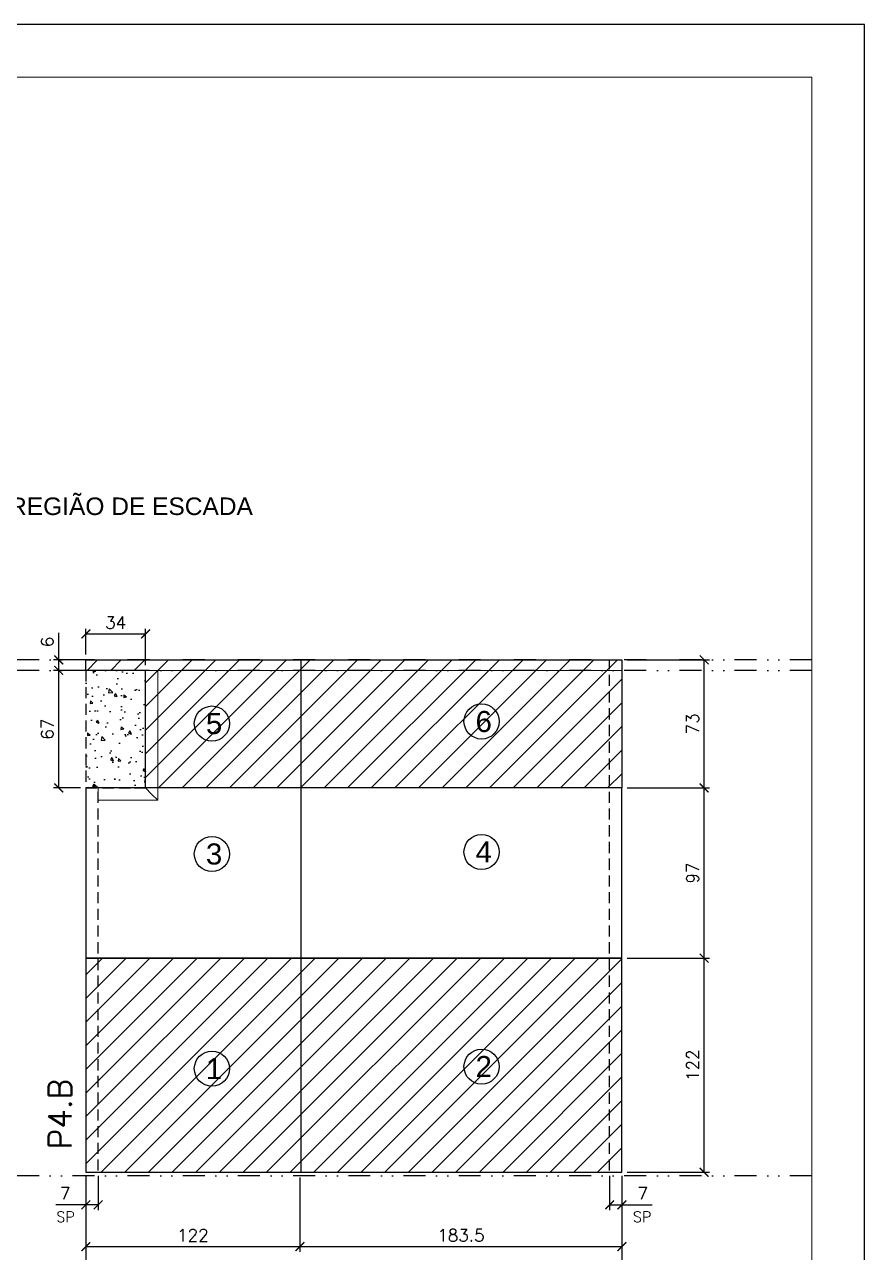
# Model space of a CAD drawing. Extents: x -23436 to 4767, y -3862 to 10024.
# Drawn here: x -16500 to -16021, y 5583 to 6282 of the extents above; entities that cross this region are included whole.
import ezdxf
from ezdxf.enums import TextEntityAlignment as Align

# ---------------------------------------------------------------- set-up
doc = ezdxf.new("R2010")
doc.units = 0
doc.header["$PDMODE"] = 2
doc.header["$PDSIZE"] = 10
doc.linetypes.add('DIVIDE2', pattern=[0.625, 0.25, -0.125, 0, -0.125, 0, -0.125])
doc.linetypes.add('HIDDEN', pattern=[9.525, 6.35, -3.175])
doc.layers.get('0').update_dxf_attribs({"lineweight": 13})
doc.layers.get('Defpoints').update_dxf_attribs({"lineweight": 13})
for name, color, linetype in [('Concreto', 250, 'HIDDEN'), ('Cota', 4, 'Continuous'), ('MB Logo', 254, 'Continuous'), ('Nível', 160, 'Continuous'), ('Painéis', 30, 'Continuous'), ('Reaproveitamento', 252, 'Continuous'), ('Romaneio', 10, 'Continuous'), ('Sarrafo de Pressão', 42, 'HIDDEN'), ('Texto Nível', 251, 'Continuous')]:
    doc.layers.add(name, color=color, linetype=linetype)
for name, color, linetype, lineweight in [('cotas', 4, 'Continuous', 13), ('FOLHA MB', 7, 'Continuous', 13), ('Texto Seção', 7, 'Continuous', 15)]:
    doc.layers.add(name, color=color, linetype=linetype, lineweight=lineweight)
doc.layers.add('Laje_Perimetro', color=7, linetype='Continuous', plot=False)
doc.styles.add('ARIAL', font='arial.ttf', dxfattribs={"oblique": 15, "height": 25})
doc.styles.add('REGUA-120', font='ROMANS.shx', dxfattribs={"height": 15})
doc.styles.add('ROMANS', font='romans.shx')
doc.dimstyles.new('Cota Paínel', dxfattribs={"dimtxt": 7, "dimasz": 5, "dimexe": 3, "dimexo": 3, "dimgap": 3, "dimtad": 1, "dimdec": 1, "dimzin": 12, "dimdsep": 46, "dimtxsty": 'ROMANS', "dimblk": 'ARCHTICK', "dimcen": 0, "dimclrd": 4, "dimclre": 4, "dimclrt": 1, "dimadec": 1, "dimazin": 3, "dimtfac": 1, "dimtdec": 1, "dimtmove": 0, "dimatfit": 3, "dimldrblk": 'OBLIQUE', "dimfxl": 0, "dimtolj": 1, "dimtzin": 12, "dimarcsym": 0})
doc.dimstyles.new('PAINEL', dxfattribs={"dimtxt": 7, "dimasz": 5, "dimexe": 3, "dimexo": 3, "dimgap": 3, "dimtad": 1, "dimdec": 1, "dimzin": 12, "dimdsep": 46, "dimtxsty": 'ROMANS', "dimblk": 'ARCHTICK', "dimcen": 0, "dimclrd": 4, "dimclre": 4, "dimclrt": 1, "dimadec": 1, "dimazin": 3, "dimtfac": 1, "dimtdec": 1, "dimtmove": 0, "dimatfit": 3, "dimldrblk": 'OBLIQUE', "dimfxl": 0, "dimtolj": 1, "dimtzin": 12, "dimarcsym": 0})

# ---------------------------------------------------------------- blocks, each defined once
blk = doc.blocks.new('A$C169d8357')
at = {"layer": 'FOLHA MB', "color": 1}
for points in [[(0, 1199.94), (0, 149.94), (1485.02, 149.94), (1485.02, 1199.94)], [(70, 1169.94), (70, 179.94), (1455.02, 179.94), (1455.02, 1169.94)]]:
    blk.add_lwpolyline(points, close=True, dxfattribs=at)
blk = doc.blocks.new('_ArchTick')
at = {"color": 0, "linetype": 'ByBlock', "const_width": 0.15}
blk.add_lwpolyline([(-0.5, -0.5), (0.5, 0.5)], dxfattribs=at)
blk = doc.blocks.new('*D3896')
at = {"layer": 'Cota', "color": 4, "lineweight": -2, "transparency": 16777216}
for p, q in [((-16156.58, 5750.26), (-16109.74, 5750.26)), ((-16112.74, 5628.26), (-16112.74, 5750.26)), ((-16156.58, 5628.26), (-16109.74, 5628.26))]:
    blk.add_line(p, q, dxfattribs=at)
at = {"layer": 'Defpoints', "color": 0, "transparency": 16777216}
for p in [(-16159.58, 5750.26), (-16112.74, 5750.26), (-16159.58, 5628.26)]:
    blk.add_point(p, dxfattribs=at)
at = {"layer": 'Cota', "color": 4, "lineweight": -2, "transparency": 16777216, "xscale": 5, "yscale": 5, "zscale": 5}
for p, rotation in [((-16112.74, 5750.26), 90), ((-16112.74, 5628.26), 270)]:
    blk.add_blockref('_ArchTick', p, dxfattribs=dict(at, rotation=rotation))
at = {"layer": 'Cota', "color": 1, "transparency": 16777216, "insert": (-16119.24, 5689.26), "char_height": 7, "attachment_point": 5, "rotation": 90, "style": 'ROMANS'}
blk.add_mtext('\\A1;122', dxfattribs=at)
blk = doc.blocks.new('_OBLIQUE')
at = {"color": 0, "linetype": 'ByBlock', "lineweight": -2}
for p, q in [((0, 0), (-1, 0)), ((-0.5, -0.5), (0.5, 0.5))]:
    blk.add_line(p, q, dxfattribs=at)
blk = doc.blocks.new('*D3897')
at = {"layer": 'Cota', "color": 4, "lineweight": -2, "transparency": 16777216}
for p, q in [((-16465.08, 5626.16), (-16465.08, 5606.68)), ((-16458.08, 5626.16), (-16458.08, 5606.68)), ((-16465.08, 5609.68), (-16482.25, 5609.68)), ((-16458.08, 5609.68), (-16465.08, 5609.68))]:
    blk.add_line(p, q, dxfattribs=at)
at = {"layer": 'Defpoints', "color": 0, "transparency": 16777216}
for p in [(-16465.08, 5629.16), (-16458.08, 5629.16), (-16465.08, 5609.68)]:
    blk.add_point(p, dxfattribs=at)
at = {"layer": 'Cota', "color": 4, "lineweight": -2, "transparency": 16777216, "xscale": 5, "yscale": 5, "zscale": 5, "rotation": 180}
blk.add_blockref('_ArchTick', (-16465.08, 5609.68), dxfattribs=at)
at = {"layer": 'Cota', "color": 4, "lineweight": -2, "transparency": 16777216, "xscale": 5, "yscale": 5, "zscale": 5}
blk.add_blockref('_ArchTick', (-16458.08, 5609.68), dxfattribs=at)
at = {"layer": 'Cota', "color": 1, "transparency": 16777216, "insert": (-16476.91, 5616.18), "char_height": 7, "attachment_point": 5, "style": 'ROMANS'}
blk.add_mtext('\\A1;7', dxfattribs=at)
blk = doc.blocks.new('*D3898')
at = {"layer": 'Cota', "color": 4, "lineweight": -2, "transparency": 16777216}
for p, q in [((-16166.58, 5626.16), (-16166.58, 5606.68)), ((-16159.58, 5626.16), (-16159.58, 5606.68)), ((-16166.58, 5609.68), (-16159.58, 5609.68)), ((-16159.58, 5609.68), (-16142.41, 5609.68))]:
    blk.add_line(p, q, dxfattribs=at)
at = {"layer": 'Defpoints', "color": 0, "transparency": 16777216}
for p in [(-16166.58, 5629.16), (-16159.58, 5629.16), (-16159.58, 5609.68)]:
    blk.add_point(p, dxfattribs=at)
at = {"layer": 'Cota', "color": 4, "lineweight": -2, "transparency": 16777216, "xscale": 5, "yscale": 5, "zscale": 5, "rotation": 180}
blk.add_blockref('_ArchTick', (-16166.58, 5609.68), dxfattribs=at)
at = {"layer": 'Cota', "color": 4, "lineweight": -2, "transparency": 16777216, "xscale": 5, "yscale": 5, "zscale": 5}
blk.add_blockref('_ArchTick', (-16159.58, 5609.68), dxfattribs=at)
at = {"layer": 'Cota', "color": 1, "transparency": 16777216, "insert": (-16147.75, 5616.18), "char_height": 7, "attachment_point": 5, "style": 'ROMANS'}
blk.add_mtext('\\A1;7', dxfattribs=at)
blk = doc.blocks.new('*D3899')
at = {"layer": 'Cota', "color": 4, "lineweight": -2, "transparency": 16777216}
for p, q in [((-16465.08, 5625.26), (-16465.08, 5554.15)), ((-16159.58, 5625.26), (-16159.58, 5554.15)), ((-16465.08, 5557.15), (-16159.58, 5557.15))]:
    blk.add_line(p, q, dxfattribs=at)
at = {"layer": 'Defpoints', "color": 0, "transparency": 16777216}
for p in [(-16465.08, 5628.26), (-16159.58, 5628.26), (-16159.58, 5557.15)]:
    blk.add_point(p, dxfattribs=at)
at = {"layer": 'Cota', "color": 4, "lineweight": -2, "transparency": 16777216, "xscale": 5, "yscale": 5, "zscale": 5, "rotation": 180}
blk.add_blockref('_ArchTick', (-16465.08, 5557.15), dxfattribs=at)
at = {"layer": 'Cota', "color": 4, "lineweight": -2, "transparency": 16777216, "xscale": 5, "yscale": 5, "zscale": 5}
blk.add_blockref('_ArchTick', (-16159.58, 5557.15), dxfattribs=at)
at = {"layer": 'Cota', "color": 1, "transparency": 16777216, "insert": (-16312.33, 5563.65), "char_height": 7, "attachment_point": 5, "style": 'ROMANS'}
blk.add_mtext('\\A1;305.5', dxfattribs=at)
blk = doc.blocks.new('*D3900')
at = {"layer": 'Cota', "color": 4, "lineweight": -2, "transparency": 16777216}
for p, q in [((-16465.08, 5625.26), (-16465.08, 5582.85)), ((-16343.08, 5625.26), (-16343.08, 5582.85)), ((-16465.08, 5585.85), (-16343.08, 5585.85))]:
    blk.add_line(p, q, dxfattribs=at)
at = {"layer": 'Defpoints', "color": 0, "transparency": 16777216}
for p in [(-16465.08, 5628.26), (-16343.08, 5628.26), (-16343.08, 5585.85)]:
    blk.add_point(p, dxfattribs=at)
at = {"layer": 'Cota', "color": 4, "lineweight": -2, "transparency": 16777216, "xscale": 5, "yscale": 5, "zscale": 5, "rotation": 180}
blk.add_blockref('_ArchTick', (-16465.08, 5585.85), dxfattribs=at)
at = {"layer": 'Cota', "color": 4, "lineweight": -2, "transparency": 16777216, "xscale": 5, "yscale": 5, "zscale": 5}
blk.add_blockref('_ArchTick', (-16343.08, 5585.85), dxfattribs=at)
at = {"layer": 'Cota', "color": 1, "transparency": 16777216, "insert": (-16404.08, 5592.35), "char_height": 7, "attachment_point": 5, "style": 'ROMANS'}
blk.add_mtext('\\A1;122', dxfattribs=at)
blk = doc.blocks.new('*D3901')
at = {"layer": 'Cota', "color": 4, "lineweight": -2, "transparency": 16777216}
for p, q in [((-16159.58, 5626.16), (-16159.58, 5582.85)), ((-16343.08, 5625.26), (-16343.08, 5582.85)), ((-16343.08, 5585.85), (-16159.58, 5585.85))]:
    blk.add_line(p, q, dxfattribs=at)
at = {"layer": 'Defpoints', "color": 0, "transparency": 16777216}
for p in [(-16343.08, 5628.26), (-16159.58, 5629.16), (-16159.58, 5585.85)]:
    blk.add_point(p, dxfattribs=at)
at = {"layer": 'Cota', "color": 4, "lineweight": -2, "transparency": 16777216, "xscale": 5, "yscale": 5, "zscale": 5, "rotation": 180}
blk.add_blockref('_ArchTick', (-16343.08, 5585.85), dxfattribs=at)
at = {"layer": 'Cota', "color": 4, "lineweight": -2, "transparency": 16777216, "xscale": 5, "yscale": 5, "zscale": 5}
blk.add_blockref('_ArchTick', (-16159.58, 5585.85), dxfattribs=at)
at = {"layer": 'Cota', "color": 1, "transparency": 16777216, "insert": (-16251.33, 5592.35), "char_height": 7, "attachment_point": 5, "style": 'ROMANS'}
blk.add_mtext('\\A1;183.5', dxfattribs=at)
blk = doc.blocks.new('*D5060')
at = {"layer": 'cotas', "color": 4, "lineweight": -2, "transparency": 16777216}
for p, q in [((-16156.58, 5847.26), (-16109.74, 5847.26)), ((-16112.74, 5750.26), (-16112.74, 5847.26)), ((-16156.58, 5750.26), (-16109.74, 5750.26))]:
    blk.add_line(p, q, dxfattribs=at)
at = {"layer": 'Defpoints', "color": 0, "transparency": 16777216}
for p in [(-16159.58, 5847.26), (-16112.74, 5847.26), (-16159.58, 5750.26)]:
    blk.add_point(p, dxfattribs=at)
at = {"layer": 'cotas', "color": 4, "lineweight": -2, "transparency": 16777216, "xscale": 5, "yscale": 5, "zscale": 5}
for p, rotation in [((-16112.74, 5847.26), 90), ((-16112.74, 5750.26), 270)]:
    blk.add_blockref('_ArchTick', p, dxfattribs=dict(at, rotation=rotation))
at = {"layer": 'cotas', "color": 1, "transparency": 16777216, "insert": (-16119.24, 5798.76), "char_height": 7, "attachment_point": 5, "rotation": 90, "style": 'ROMANS'}
blk.add_mtext('\\A1;97', dxfattribs=at)
blk = doc.blocks.new('*D5061')
at = {"layer": 'cotas', "color": 4, "lineweight": -2, "transparency": 16777216}
for p, q in [((-16156.58, 5920.26), (-16109.74, 5920.26)), ((-16112.74, 5847.26), (-16112.74, 5920.26)), ((-16156.58, 5847.26), (-16109.74, 5847.26))]:
    blk.add_line(p, q, dxfattribs=at)
at = {"layer": 'Defpoints', "color": 0, "transparency": 16777216}
for p in [(-16159.58, 5920.26), (-16112.74, 5920.26), (-16159.58, 5847.26)]:
    blk.add_point(p, dxfattribs=at)
at = {"layer": 'cotas', "color": 4, "lineweight": -2, "transparency": 16777216, "xscale": 5, "yscale": 5, "zscale": 5}
for p, rotation in [((-16112.74, 5920.26), 90), ((-16112.74, 5847.26), 270)]:
    blk.add_blockref('_ArchTick', p, dxfattribs=dict(at, rotation=rotation))
at = {"layer": 'cotas', "color": 1, "transparency": 16777216, "insert": (-16119.24, 5883.76), "char_height": 7, "attachment_point": 5, "rotation": 90, "style": 'ROMANS'}
blk.add_mtext('\\A1;73', dxfattribs=at)
blk = doc.blocks.new('*D5062')
at = {"layer": 'cotas', "color": 4, "lineweight": -2, "transparency": 16777216}
for p, q in [((-16465.08, 5923.26), (-16465.08, 5938.01)), ((-16465.08, 5935.01), (-16431.08, 5935.01)), ((-16431.08, 5917.26), (-16431.08, 5938.01))]:
    blk.add_line(p, q, dxfattribs=at)
at = {"layer": 'Defpoints', "color": 0, "transparency": 16777216}
for p in [(-16431.08, 5935.01), (-16465.08, 5920.26), (-16431.08, 5914.26)]:
    blk.add_point(p, dxfattribs=at)
at = {"layer": 'cotas', "color": 4, "lineweight": -2, "transparency": 16777216, "xscale": 5, "yscale": 5, "zscale": 5, "rotation": 180}
blk.add_blockref('_ArchTick', (-16465.08, 5935.01), dxfattribs=at)
at = {"layer": 'cotas', "color": 4, "lineweight": -2, "transparency": 16777216, "xscale": 5, "yscale": 5, "zscale": 5}
blk.add_blockref('_ArchTick', (-16431.08, 5935.01), dxfattribs=at)
at = {"layer": 'cotas', "color": 1, "transparency": 16777216, "insert": (-16448.08, 5941.51), "char_height": 7, "attachment_point": 5, "style": 'ROMANS'}
blk.add_mtext('\\A1;34', dxfattribs=at)
blk = doc.blocks.new('*D5473')
at = {"layer": 'cotas', "color": 4, "lineweight": -2, "transparency": 16777216}
for p, q in [((-16468.08, 5914.26), (-16483.53, 5914.26)), ((-16480.53, 5847.26), (-16480.53, 5914.26)), ((-16468.08, 5847.26), (-16483.53, 5847.26))]:
    blk.add_line(p, q, dxfattribs=at)
at = {"layer": 'Defpoints', "color": 0, "transparency": 16777216}
for p in [(-16480.53, 5914.26), (-16465.08, 5914.26), (-16465.08, 5847.26)]:
    blk.add_point(p, dxfattribs=at)
at = {"layer": 'cotas', "color": 4, "lineweight": -2, "transparency": 16777216, "xscale": 5, "yscale": 5, "zscale": 5}
for p, rotation in [((-16480.53, 5914.26), 90), ((-16480.53, 5847.26), 270)]:
    blk.add_blockref('_ArchTick', p, dxfattribs=dict(at, rotation=rotation))
at = {"layer": 'cotas', "color": 1, "transparency": 16777216, "insert": (-16487.03, 5880.76), "char_height": 7, "attachment_point": 5, "rotation": 90, "style": 'ROMANS'}
blk.add_mtext('\\A1;67', dxfattribs=at)
blk = doc.blocks.new('*D5474')
at = {"layer": 'cotas', "color": 4, "lineweight": -2, "transparency": 16777216}
for p, q in [((-16480.53, 5920.26), (-16480.53, 5935.59)), ((-16468.08, 5920.26), (-16483.53, 5920.26)), ((-16480.53, 5914.26), (-16480.53, 5920.26)), ((-16468.08, 5914.26), (-16483.53, 5914.26))]:
    blk.add_line(p, q, dxfattribs=at)
at = {"layer": 'Defpoints', "color": 0, "transparency": 16777216}
for p in [(-16480.53, 5920.26), (-16465.08, 5920.26), (-16465.08, 5914.26)]:
    blk.add_point(p, dxfattribs=at)
at = {"layer": 'cotas', "color": 4, "lineweight": -2, "transparency": 16777216, "xscale": 5, "yscale": 5, "zscale": 5}
for p, rotation in [((-16480.53, 5920.26), 90), ((-16480.53, 5914.26), 270)]:
    blk.add_blockref('_ArchTick', p, dxfattribs=dict(at, rotation=rotation))
at = {"layer": 'cotas', "color": 1, "transparency": 16777216, "insert": (-16487.03, 5930.43), "char_height": 7, "attachment_point": 5, "rotation": 90, "style": 'ROMANS'}
blk.add_mtext('\\A1;6', dxfattribs=at)

msp = doc.modelspace()

# ---------------------------------------------------------------- hatches: boundary and pattern name
at = {"layer": 'Concreto'}
h = msp.add_hatch(dxfattribs=at)
h.set_pattern_fill('AR-CONC', color=256, scale=0.1, angle=-90)
h.set_pattern_definition([(320, (-11602.353, 0), (-1.59391, -18.218467), [1.905, -20.955]), (265, (-11602.353, 0), (19.105685, 3.52434), [1.524, -16.76406]), (10.45144, (-11602.486, -1.518), (17.511775, -14.694125), [1.619, -17.809024]), (316.1842, (-11597.273, 0), (-4.20423, -27.107904), [2.8575, -31.4325]), (6.63556, (-11597.624, -2.26), (24.74261, -23.74041), [2.4285, -26.71356]), (261.18415, (-11597.273, 0), (24.74261, -23.74041), [2.286, -25.14597]), (291, (-11598.543, -2.54), (-10.22652, -15.16144), [1.905, -20.955]), (236, (-11598.543, -2.54), (18.418797, -6.180203), [1.524, -16.764]), (341.45145, (-11599.395, -3.803), (8.192277, -21.34164), [1.619, -17.808994]), (307.5, (-11602.353, 0), (8.455504, -0.3088603), [0, -16.5608, 0, -17.018, 0, -16.8275]), (277.5, (-11602.353, 0), (10.018057, -6.681966), [0, -9.7028, 0, -16.1798, 0, -6.4135]), (237.5, (-11602.353, 5.664), (-0.5728744, -13.5590595), [0, -6.35, 0, -19.812, 0, -26.289]), (227.5, (-11602.353, 8.204), (2.54265, -14.812918), [0, -8.255, 0, -13.1572, 0, -18.669])])
h.paths.add_polyline_path([(-16465.081, 5847.259), (-16431.081, 5847.259), (-16431.081, 5914.259), (-16465.081, 5914.259)])
at = {"layer": 'Reaproveitamento'}
h = msp.add_hatch(dxfattribs=at)
h.set_pattern_fill('ANSI31', color=256, scale=3, style=0)
h.set_pattern_definition([(45, (-11602.353, 0), (-6.735192, 6.735192), [])])
h.paths.add_polyline_path([(-16465.081, 5914.259), (-16465.081, 5920.259), (-16159.581, 5920.259), (-16159.581, 5847.259), (-16431.081, 5847.259), (-16431.081, 5914.259)])
h = msp.add_hatch(dxfattribs=at)
h.set_pattern_fill('ANSI31', color=256, scale=3, style=0)
h.set_pattern_definition([(45, (-1655.784, 18394.787), (-6.735192, 6.735192), [])])
h.paths.add_polyline_path([(-16465.081, 5628.259), (-16159.581, 5628.259), (-16159.581, 5750.259), (-16465.081, 5750.259)])

# ---------------------------------------------------------------- linework, layer by layer
at = {"layer": 'Concreto'}
msp.add_lwpolyline([(-16465.081, 5847.259), (-16431.081, 5847.259), (-16431.081, 5914.259), (-16465.081, 5914.259)], close=True, dxfattribs=at)
at = {"layer": 'cotas', "color": 50}
for p, q in [((-16465.081, 5920.259), (-16465.081, 5917.259)), ((-16465.081, 5920.259), (-16159.581, 5920.259)), ((-16159.581, 5920.259), (-16159.581, 5917.259)), ((-16465.081, 5914.259), (-16465.081, 5917.259)), ((-16465.081, 5914.259), (-16159.581, 5914.259)), ((-16431.081, 5847.259), (-16431.081, 5914.259)), ((-16431.081, 5914.259), (-16427.581, 5914.259)), ((-16424.081, 5914.259), (-16427.581, 5914.259)), ((-16424.081, 5840.259), (-16424.081, 5914.259)), ((-16159.581, 5914.259), (-16159.581, 5917.259)), ((-16458.081, 5847.259), (-16458.081, 5843.759)), ((-16458.081, 5847.259), (-16431.081, 5847.259)), ((-16458.081, 5840.259), (-16458.081, 5843.759)), ((-16431.081, 5847.259), (-16427.581, 5843.759)), ((-16424.081, 5840.259), (-16427.581, 5843.759)), ((-16458.081, 5840.259), (-16424.081, 5840.259))]:
    msp.add_line(p, q, dxfattribs=at)
at = {"layer": 'Laje_Perimetro'}
msp.add_lwpolyline([(-16021.356, 6282.259), (-17506.377, 6282.259), (-17506.377, 5232.259), (-16021.356, 5232.259)], close=True, dxfattribs=at)
at = {"layer": 'Nível', "linetype": 'DIVIDE2', "ltscale": 50}
for p, q in [((-16051.377, 5920.259), (-17053.387, 5920.259)), ((-16051.377, 5914.259), (-17053.387, 5914.259)), ((-16051.377, 5626.259), (-17053.387, 5626.259))]:
    msp.add_line(p, q, dxfattribs=at)
at = {"layer": 'Painéis', "color": 32, "true_color": 0xcd6928}
msp.add_line((-16342.431, 5628.259), (-16342.431, 5920.259), dxfattribs=at)
for points in [[(-16465.081, 5914.259), (-16465.081, 5920.259), (-16159.581, 5920.259), (-16159.581, 5847.259), (-16431.081, 5847.259), (-16431.081, 5914.259)], [(-16465.081, 5750.259), (-16159.581, 5750.259), (-16159.581, 5847.259), (-16465.081, 5847.259)], [(-16465.081, 5628.259), (-16159.581, 5628.259), (-16159.581, 5750.259), (-16465.081, 5750.259)]]:
    msp.add_lwpolyline(points, close=True, dxfattribs=at)
at = {"layer": 'Romaneio'}
for centre in [(-16393.258, 5883.951), (-16239.584, 5885.118), (-16393.258, 5809.622), (-16239.584, 5810.788), (-16393.258, 5687.308), (-16239.584, 5688.474)]:
    msp.add_circle(centre, 10, dxfattribs=at)
at = {"layer": 'Sarrafo de Pressão'}
for p, q in [((-16166.581, 5629.162), (-16166.581, 5920.259)), ((-16458.081, 5629.162), (-16458.081, 5847.259))]:
    msp.add_line(p, q, dxfattribs=at)

# ---------------------------------------------------------------- block references
at = {"layer": 'MB Logo'}
msp.add_blockref('A$C169d8357', (-17506.377, 5082.321), dxfattribs=at)

# ---------------------------------------------------------------- texts
at = {"layer": 'Romaneio', "color": 0, "style": 'ARIAL'}
for s, p in [('5', (-16392.006, 5883.951)), ('6', (-16238.332, 5885.118)), ('3', (-16392.006, 5809.622)), ('4', (-16238.332, 5810.788)), ('1', (-16392.006, 5687.308)), ('2', (-16238.332, 5688.474))]:
    msp.add_text(s, height=12, dxfattribs=at).set_placement(p, align=Align.MIDDLE_CENTER)
at = {"layer": 'Texto Nível', "color": 1, "style": 'ARIAL'}
msp.add_text('AJUSTAR SE NECESSARIO REGIÃO DE ESCADA', height=10, dxfattribs=at).set_placement((-16369.885, 6002.766), align=Align.RIGHT)
at = {"layer": 'Texto Seção', "insert": (-16473.322, 5641.341), "char_height": 13, "width": 285.32988, "attachment_point": 7, "rotation": 90, "style": 'REGUA-120'}
msp.add_mtext('P4.B', dxfattribs=at)
at = {"layer": 'Texto Seção', "char_height": 6, "style": 'ROMANS'}
for insert, attachment_point in [((-16471.365, 5599.832), 9), ((-16153.296, 5599.832), 7)]:
    msp.add_mtext('SP', dxfattribs=dict(at, insert=insert, attachment_point=attachment_point))

# ---------------------------------------------------------------- dimensions: what is measured, and where the dimension line sits
at = {"layer": 'Cota', "color": 3}
dim = msp.add_linear_dim(base=(-16112.737, 5750.259), p1=(-16159.581, 5628.259), p2=(-16159.581, 5750.259), angle=90, dimstyle='Cota Paínel', dxfattribs=at)
dim.commit()
dim.dimension.update_dxf_attribs({"geometry": '*D3896', "text_midpoint": (-16119.237, 5689.259)})
at = {"layer": 'Cota'}
dim = msp.add_linear_dim(base=(-16465.081, 5609.685), p1=(-16458.081, 5629.162), p2=(-16465.081, 5629.162), dimstyle='Cota Paínel', dxfattribs=at)
dim.commit()
dim.dimension.update_dxf_attribs({"geometry": '*D3897', "text_midpoint": (-16476.914, 5609.685), "dimtype": 160})
at = {"layer": 'Cota', "color": 3}
for base, p1, p2, picture, middle in [((-16159.581, 5557.151), (-16465.081, 5628.259), (-16159.581, 5628.259), '*D3899', (-16312.331, 5563.651)), ((-16343.081, 5585.851), (-16465.081, 5628.259), (-16343.081, 5628.259), '*D3900', (-16404.081, 5592.351)), ((-16159.581, 5585.851), (-16343.081, 5628.259), (-16159.581, 5629.162), '*D3901', (-16251.331, 5592.351))]:
    dim = msp.add_linear_dim(base=base, p1=p1, p2=p2, dimstyle='Cota Paínel', dxfattribs=at)
    dim.commit()
    dim.dimension.update_dxf_attribs({"geometry": picture, "text_midpoint": middle})
at = {"layer": 'Cota'}
dim = msp.add_linear_dim(base=(-16159.581, 5609.685), p1=(-16166.581, 5629.162), p2=(-16159.581, 5629.162), angle=180, dimstyle='Cota Paínel', dxfattribs=at)
dim.commit()
dim.dimension.update_dxf_attribs({"geometry": '*D3898', "text_midpoint": (-16147.747, 5609.685), "dimtype": 160})
at = {"layer": 'cotas', "color": 2}
dim = msp.add_linear_dim(base=(-16431.081, 5935.014), p1=(-16465.081, 5920.259), p2=(-16431.081, 5914.259), dimstyle='PAINEL', override={"dimarcsym": 2}, dxfattribs=at)
dim.commit()
dim.dimension.update_dxf_attribs({"geometry": '*D5062', "text_midpoint": (-16448.081, 5941.514)})
for base, p1, p2, picture, middle in [((-16480.534, 5920.259), (-16465.081, 5914.259), (-16465.081, 5920.259), '*D5474', (-16487.034, 5930.426)), ((-16112.737, 5920.259), (-16159.581, 5847.259), (-16159.581, 5920.259), '*D5061', (-16119.237, 5883.759)), ((-16480.534, 5914.259), (-16465.081, 5847.259), (-16465.081, 5914.259), '*D5473', (-16487.034, 5880.759)), ((-16112.737, 5847.259), (-16159.581, 5750.259), (-16159.581, 5847.259), '*D5060', (-16119.237, 5798.759))]:
    dim = msp.add_linear_dim(base=base, p1=p1, p2=p2, angle=90, dimstyle='PAINEL', override={"dimarcsym": 2}, dxfattribs=at)
    dim.commit()
    dim.dimension.update_dxf_attribs({"geometry": picture, "text_midpoint": middle})

doc.saveas('drawing.dxf')
